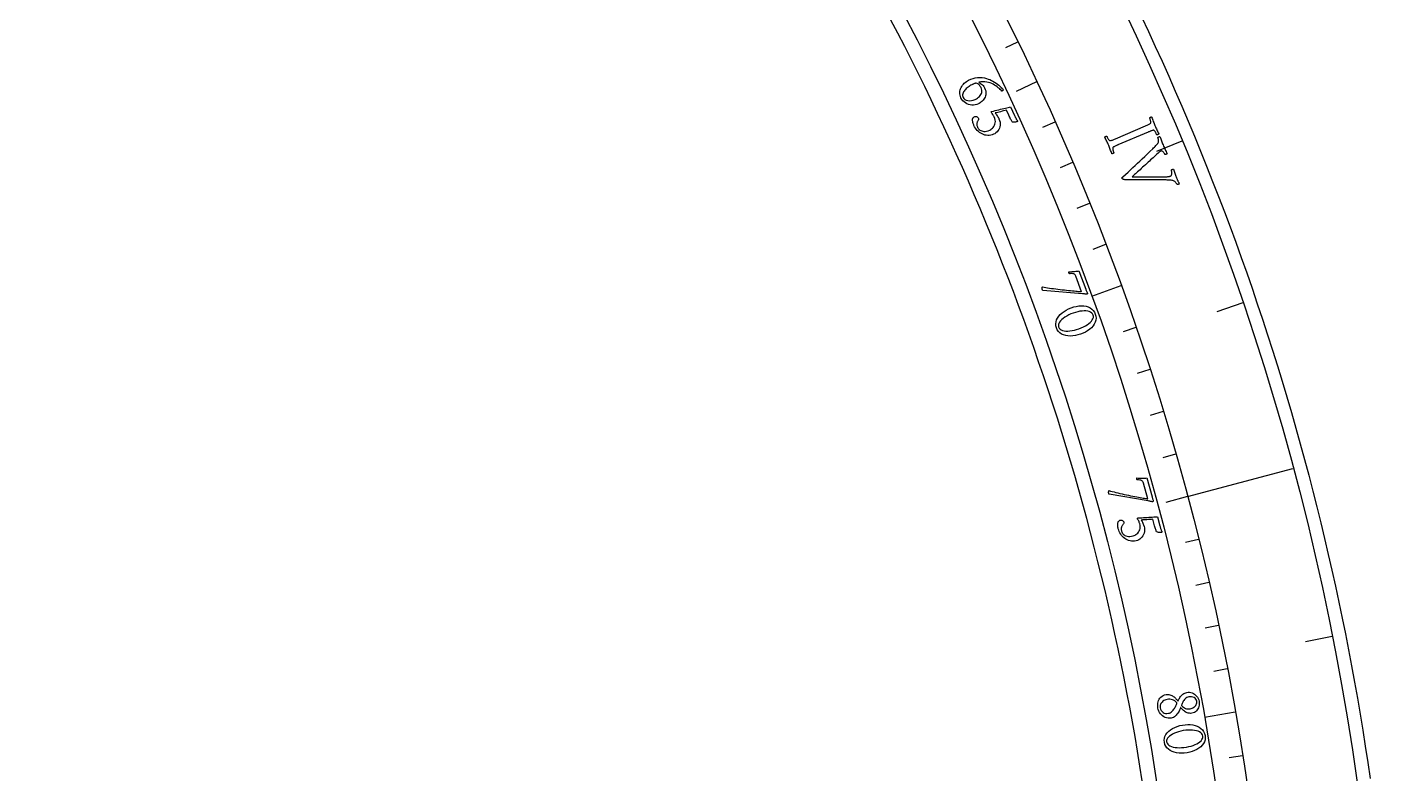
# Model space of a CAD drawing. Header units: millimetres. Extents: x -60 to 60, y -60 to 77.
# Drawn here: x 29.05 to 59.69, y 8.54 to 25.42 of the extents above; entities that cross this region are included whole.
import ezdxf

# ---------------------------------------------------------------- set-up
doc = ezdxf.new("R2010")
doc.units = ezdxf.units.MM
for name, color, linetype in [('CUT_INNER', 6, 'Continuous'), ('CUT_OUTER', 1, 'Continuous'), ('ENGRAVE', 7, 'Continuous'), ('ENGRAVE_FINE', 8, 'Continuous'), ('TEXT', 5, 'Continuous')]:
    doc.layers.add(name, color=color, linetype=linetype)

msp = doc.modelspace()

# ---------------------------------------------------------------- linework, layer by layer
at = {"layer": 'CUT_INNER'}
msp.add_lwpolyline([(54.2553, 8.3886), (54.2028, 8.7213), (54.1483, 9.0537), (54.0917, 9.3858), (54.0331, 9.7175), (53.9725, 10.0489), (53.9098, 10.3799), (53.8451, 10.7105), (53.7784, 11.0406), (53.7096, 11.3704), (53.6388, 11.6998), (53.566, 12.0287), (53.4912, 12.3571), (53.4144, 12.6851), (53.3356, 13.0126), (53.2547, 13.3396), (53.1719, 13.6661), (53.087, 13.9921), (53.0002, 14.3176), (52.9113, 14.6425), (52.8205, 14.9669), (52.7276, 15.2907), (52.6328, 15.614), (52.536, 15.9366), (52.4373, 16.2587), (52.3365, 16.5801), (52.2338, 16.9009), (52.1291, 17.2211), (52.0224, 17.5407), (51.9138, 17.8595), (51.8033, 18.1777), (51.6908, 18.4953), (51.5763, 18.8121), (51.4599, 19.1282), (51.3416, 19.4436), (51.2213, 19.7582), (51.0991, 20.0722), (50.975, 20.3853), (50.8489, 20.6977), (50.721, 21.0093), (50.5911, 21.3201), (50.4594, 21.6302), (50.3257, 21.9394), (50.1901, 22.2477), (50.0527, 22.5553), (49.9133, 22.862), (49.7721, 23.1678), (49.629, 23.4728), (49.4841, 23.7769), (49.3372, 24.08), (49.1885, 24.3823), (49.038, 24.6837), (48.8856, 24.9841), (48.7314, 25.2836), (48.5754, 25.5821)], dxfattribs=at)
at = {"layer": 'CUT_OUTER'}
msp.add_lwpolyline([(54.2394, 25.6533), (54.3957, 25.32), (54.5501, 24.9858), (54.7024, 24.6506), (54.8526, 24.3145), (55.0007, 23.9775), (55.1468, 23.6395), (55.2908, 23.3007), (55.4328, 22.961), (55.5726, 22.6204), (55.7104, 22.279), (55.846, 21.9368), (55.9796, 21.5937), (56.111, 21.2498), (56.2403, 20.9051), (56.3676, 20.5596), (56.4926, 20.2134), (56.6156, 19.8664), (56.7364, 19.5186), (56.8551, 19.1701), (56.9717, 18.8209), (57.0861, 18.471), (57.1984, 18.1204), (57.3085, 17.7691), (57.4164, 17.4171), (57.5222, 17.0645), (57.6258, 16.7112), (57.7273, 16.3573), (57.8266, 16.0028), (57.9237, 15.6476), (58.0186, 15.2919), (58.1113, 14.9357), (58.2019, 14.5788), (58.2902, 14.2214), (58.3764, 13.8635), (58.4604, 13.505), (58.5421, 13.1461), (58.6217, 12.7866), (58.699, 12.4267), (58.7742, 12.0663), (58.8471, 11.7054), (58.9178, 11.3441), (58.9863, 10.9824), (59.0526, 10.6203), (59.1167, 10.2577), (59.1785, 9.8948), (59.2381, 9.5315), (59.2955, 9.1678), (59.3506, 8.8038), (59.4035, 8.4395)], dxfattribs=at)
at = {"layer": 'ENGRAVE'}
for points in [[(51.864, 24.1846), (51.4064, 23.9712)], [(53.7745, 19.5723), (53.1102, 19.3305)], [(55.2757, 14.8111), (57.66, 15.4499)], [(55.2757, 14.8111), (54.788, 14.6804)], [(56.3562, 9.9371), (55.6601, 9.8144)]]:
    msp.add_lwpolyline(points, dxfattribs=at)
for radius in [59.694, 57.2256, 57.2256, 56.5187, 55.206]:
    msp.add_circle((0, 0), radius, dxfattribs=at)
at = {"layer": 'ENGRAVE_FINE'}
for points in [[(51.434, 25.0861), (51.1617, 24.9533)], [(52.2782, 23.2757), (52.0014, 23.1525)], [(55.1501, 22.8439), (54.5799, 22.6078)], [(52.6764, 22.3598), (52.3976, 22.2415)], [(53.0587, 21.4371), (52.7778, 21.3236)], [(53.4247, 20.5078), (53.1419, 20.3993)], [(56.526, 19.188), (55.9417, 18.9896)], [(54.1079, 18.6308), (53.8214, 18.5322)], [(54.4248, 17.6837), (54.1367, 17.5901)], [(54.7251, 16.7311), (54.4354, 16.6426)], [(55.0088, 15.7735), (54.7176, 15.69)], [(55.5258, 13.8441), (55.2318, 13.7708)], [(55.7589, 12.873), (55.4637, 12.8048)], [(55.9751, 11.8979), (55.6788, 11.8349)], [(58.547, 11.6457), (57.9418, 11.5253)], [(56.1742, 10.9192), (55.8768, 10.8614)], [(56.5211, 8.9521), (56.2218, 8.9047)]]:
    msp.add_lwpolyline(points, dxfattribs=at)
at = {"layer": 'TEXT'}
for points in [[(50.6927, 24.049), (50.7068, 24.0153), (50.7163, 23.9829), (50.7212, 23.9518), (50.7217, 23.922), (50.7185, 23.8935), (50.7124, 23.8666), (50.7034, 23.8412), (50.6916, 23.8174), (50.6776, 23.7952), (50.6622, 23.7747), (50.6453, 23.7558), (50.6271, 23.7387), (50.6083, 23.7235), (50.5899, 23.7103), (50.5719, 23.6991), (50.5543, 23.6899), (50.5177, 23.6754), (50.4803, 23.666), (50.442, 23.6616), (50.4029, 23.6622), (50.3643, 23.6675), (50.3272, 23.6772), (50.2917, 23.6912), (50.2579, 23.7097), (50.2267, 23.7324), (50.1994, 23.7593), (50.176, 23.7903), (50.1563, 23.8255), (50.1444, 23.8549), (50.1364, 23.8843), (50.1322, 23.9139), (50.132, 23.9437), (50.1352, 23.9731), (50.1414, 24.0019), (50.1504, 24.0298), (50.1623, 24.0571), (50.1768, 24.0833), (50.1934, 24.1082), (50.2122, 24.1319), (50.2331, 24.1542), (50.2556, 24.1747), (50.2792, 24.193), (50.3037, 24.2089), (50.3292, 24.2226), (50.3795, 24.2443), (50.4304, 24.2614), (50.482, 24.2739), (50.5341, 24.2816), (50.586, 24.2844), (50.6369, 24.2822), (50.6867, 24.2749), (50.7354, 24.2624), (50.772, 24.2499), (50.8084, 24.2351), (50.8446, 24.2179), (50.8807, 24.1986), (50.916, 24.1775), (50.95, 24.1553), (50.9826, 24.1321), (51.0139, 24.1077), (51.0431, 24.0829), (51.0696, 24.0581), (51.0934, 24.0334), (51.1146, 24.0087), (51.1156, 24.0039), (51.1144, 23.9991), (51.1108, 23.9942), (51.1049, 23.9892), (51.0983, 23.9847), (51.0926, 23.981), (51.0878, 23.9781), (51.084, 23.9761), (51.0665, 23.9944), (51.0469, 24.0135), (51.0252, 24.0333), (51.0016, 24.054), (50.9759, 24.0746), (50.9482, 24.0943), (50.9184, 24.1131), (50.8865, 24.131), (50.8527, 24.1472), (50.8169, 24.1608), (50.7791, 24.1717), (50.7394, 24.1801), (50.6977, 24.1851), (50.654, 24.186), (50.6082, 24.1828), (50.5604, 24.1754), (50.5822, 24.1638), (50.6029, 24.1504), (50.6225, 24.1353), (50.6409, 24.1183), (50.6576, 24.1006), (50.6718, 24.0831), (50.6835, 24.0659), (50.6927, 24.049)], [(50.4978, 24.1587), (50.4864, 24.1548), (50.475, 24.1507), (50.4634, 24.1463), (50.4518, 24.1416), (50.4402, 24.1368), (50.4286, 24.1318), (50.4171, 24.1266), (50.4057, 24.1212), (50.3837, 24.11), (50.3618, 24.0973), (50.3399, 24.0833), (50.3181, 24.0678), (50.297, 24.0512), (50.2773, 24.0338), (50.2591, 24.0155), (50.2423, 23.9963), (50.2274, 23.9766), (50.2151, 23.9566), (50.2053, 23.9362), (50.198, 23.9155), (50.1938, 23.8948), (50.1935, 23.8746), (50.1969, 23.8547), (50.2042, 23.8352), (50.2221, 23.807), (50.2459, 23.7852), (50.2758, 23.7697), (50.3117, 23.7604), (50.3513, 23.7577), (50.3922, 23.7616), (50.4344, 23.7723), (50.4779, 23.7898), (50.505, 23.8039), (50.5302, 23.8195), (50.5533, 23.8369), (50.5745, 23.8558), (50.5929, 23.8762), (50.6078, 23.898), (50.6192, 23.9211), (50.6271, 23.9455), (50.6307, 23.9712), (50.6293, 23.9979), (50.6228, 24.0258), (50.6113, 24.0548), (50.6039, 24.069), (50.595, 24.0835), (50.5847, 24.0982), (50.5729, 24.1131), (50.5588, 24.1272), (50.5416, 24.1395), (50.5213, 24.15), (50.4978, 24.1587)], [(51.0172, 23.3528), (51.0323, 23.3141), (51.0416, 23.2762), (51.0452, 23.2394), (51.043, 23.2035), (51.0361, 23.1692), (51.0254, 23.137), (51.0111, 23.1069), (50.993, 23.0789), (50.9721, 23.0537), (50.949, 23.0321), (50.9238, 23.014), (50.8965, 22.9994), (50.8628, 22.9863), (50.829, 22.9776), (50.7952, 22.9732), (50.7613, 22.9732), (50.7279, 22.9769), (50.6955, 22.9839), (50.664, 22.9942), (50.6335, 23.0076), (50.6043, 23.024), (50.5767, 23.0428), (50.5507, 23.064), (50.5263, 23.0876), (50.5039, 23.1132), (50.4839, 23.1403), (50.4662, 23.1689), (50.4509, 23.1989), (50.4451, 23.2126), (50.4395, 23.2284), (50.4342, 23.2461), (50.429, 23.2659), (50.4246, 23.2864), (50.4218, 23.3066), (50.4205, 23.3263), (50.4207, 23.3456), (50.4219, 23.3499), (50.4243, 23.3554), (50.4276, 23.3623), (50.432, 23.3704), (50.4373, 23.3786), (50.4434, 23.3854), (50.4503, 23.3911), (50.458, 23.3954), (50.4719, 23.4006), (50.4854, 23.4031), (50.4986, 23.4028), (50.5114, 23.3999), (50.5231, 23.3947), (50.5328, 23.388), (50.5406, 23.3797), (50.5465, 23.3697), (50.5511, 23.3564), (50.5524, 23.3434), (50.5504, 23.3305), (50.5452, 23.3179), (50.5387, 23.3055), (50.5327, 23.2932), (50.5274, 23.2812), (50.5228, 23.2693), (50.5186, 23.2555), (50.5163, 23.2414), (50.5158, 23.227), (50.5172, 23.2124), (50.5199, 23.1979), (50.5236, 23.1838), (50.5281, 23.1704), (50.5335, 23.1574), (50.5427, 23.1405), (50.5544, 23.1246), (50.5686, 23.1097), (50.5852, 23.0959), (50.6044, 23.084), (50.6261, 23.075), (50.6503, 23.0688), (50.6771, 23.0656), (50.7064, 23.0661), (50.7381, 23.0714), (50.7722, 23.0814), (50.8088, 23.0962), (50.8293, 23.1071), (50.849, 23.1208), (50.868, 23.1373), (50.8862, 23.1567), (50.9024, 23.1786), (50.9156, 23.2029), (50.9256, 23.2295), (50.9325, 23.2585), (50.935, 23.2898), (50.9317, 23.3231), (50.9226, 23.3585), (50.9078, 23.396), (50.9021, 23.4075), (50.8947, 23.4206), (50.8857, 23.4351), (50.875, 23.4512), (50.8641, 23.4667), (50.854, 23.4796), (50.8449, 23.4898), (50.8366, 23.4973), (50.8361, 23.4995), (50.8364, 23.5019), (50.8374, 23.5046), (50.8393, 23.5075), (50.8416, 23.5104), (50.8443, 23.5129), (50.8473, 23.5151), (50.8505, 23.5168), (50.8909, 23.5265), (50.9313, 23.5361), (50.9717, 23.5458), (51.0121, 23.5554), (51.0518, 23.5649), (51.0901, 23.574), (51.1271, 23.5828), (51.1627, 23.5912), (51.1959, 23.5992), (51.2259, 23.6066), (51.2526, 23.6133), (51.276, 23.6195), (51.3658, 23.4235), (51.3723, 23.4098), (51.3791, 23.3962), (51.3863, 23.3825), (51.394, 23.3688), (51.4016, 23.3557), (51.4088, 23.3439), (51.4155, 23.3332), (51.4217, 23.3238), (51.427, 23.3162), (51.4307, 23.3107), (51.433, 23.3074), (51.4338, 23.3063), (51.4333, 23.3021), (51.4329, 23.2983), (51.4326, 23.2948), (51.4323, 23.2916), (51.4317, 23.2888), (51.4305, 23.2865), (51.4287, 23.2846), (51.4263, 23.2832), (51.4234, 23.2822), (51.4185, 23.2811), (51.4118, 23.2799), (51.4033, 23.2785), (51.3934, 23.2772), (51.3829, 23.2763), (51.3718, 23.2756), (51.36, 23.2753), (51.3481, 23.2755), (51.3367, 23.2765), (51.3258, 23.2781), (51.3154, 23.2805), (51.3075, 23.2942), (51.2991, 23.3092), (51.29, 23.3256), (51.2803, 23.3434), (51.27, 23.3628), (51.2594, 23.384), (51.2482, 23.407), (51.2366, 23.4319), (51.1855, 23.5433), (51.153, 23.5357), (51.1203, 23.5279), (51.0874, 23.5199), (51.0542, 23.5117), (51.0214, 23.5035), (50.9892, 23.4958), (50.9577, 23.4886), (50.927, 23.4817), (50.9389, 23.4695), (50.9513, 23.455), (50.9643, 23.4382), (50.9778, 23.4191), (50.9906, 23.3998), (51.0015, 23.3823), (51.0103, 23.3666), (51.0172, 23.3528)], [(54.5426, 23.1957), (54.5529, 23.1719), (54.5633, 23.1485), (54.574, 23.1256), (54.5848, 23.1031), (54.5957, 23.0805), (54.6068, 23.0574), (54.6179, 23.0336), (54.6292, 23.0094), (54.6265, 23.0049), (54.6222, 23.0008), (54.6162, 22.9971), (54.6087, 22.9939), (54.6008, 22.9914), (54.594, 22.9899), (54.5881, 22.9895), (54.5833, 22.9901), (54.5806, 22.996), (54.5768, 23.0039), (54.5717, 23.0137), (54.5655, 23.0255), (54.5586, 23.038), (54.5516, 23.0499), (54.5444, 23.0613), (54.5371, 23.0721), (54.5299, 23.0813), (54.5232, 23.0878), (54.517, 23.0915), (54.5111, 23.0924), (54.5014, 23.0909), (54.4907, 23.0884), (54.4789, 23.0848), (54.4661, 23.0802), (54.4526, 23.0749), (54.4385, 23.0692), (54.4238, 23.0632), (54.4085, 23.0568), (54.4061, 23.0557), (54.4036, 23.0547), (54.4012, 23.0536), (54.3987, 23.0526), (54.3963, 23.0516), (54.3938, 23.0505), (54.3914, 23.0495), (54.3889, 23.0484), (53.7067, 22.7594), (53.7043, 22.7583), (53.7018, 22.7573), (53.6994, 22.7562), (53.6969, 22.7552), (53.6945, 22.7542), (53.692, 22.7531), (53.6895, 22.7521), (53.6871, 22.751), (53.6719, 22.7445), (53.6575, 22.7383), (53.6439, 22.7322), (53.631, 22.7263), (53.6192, 22.7205), (53.6087, 22.7147), (53.5995, 22.7088), (53.5917, 22.7029), (53.5889, 22.6984), (53.5874, 22.6915), (53.5871, 22.6822), (53.588, 22.6706), (53.5899, 22.6577), (53.5925, 22.6447), (53.5957, 22.6314), (53.5996, 22.618), (53.6036, 22.6055), (53.6071, 22.5952), (53.61, 22.5871), (53.6123, 22.5811), (53.6093, 22.5773), (53.6049, 22.5734), (53.5991, 22.5696), (53.5918, 22.5657), (53.5842, 22.5626), (53.5774, 22.5609), (53.5715, 22.5606), (53.5665, 22.5618), (53.5579, 22.5866), (53.5494, 22.6109), (53.541, 22.6346), (53.5327, 22.6578), (53.5242, 22.6807), (53.5153, 22.7039), (53.5059, 22.7272), (53.4961, 22.7507), (53.4863, 22.7735), (53.476, 22.7964), (53.4653, 22.8193), (53.4542, 22.8423), (53.4428, 22.8654), (53.4312, 22.8887), (53.4194, 22.9121), (53.4074, 22.9357), (53.4101, 22.9401), (53.4144, 22.9442), (53.4203, 22.9479), (53.4278, 22.9512), (53.4357, 22.9537), (53.4425, 22.9553), (53.4483, 22.9558), (53.4531, 22.9553), (53.4558, 22.9495), (53.4597, 22.9417), (53.4647, 22.9321), (53.4709, 22.9206), (53.4779, 22.9084), (53.4853, 22.8967), (53.493, 22.8855), (53.5011, 22.8749), (53.509, 22.8659), (53.5158, 22.8597), (53.5217, 22.8564), (53.5266, 22.8559), (53.5384, 22.8575), (53.5513, 22.8604), (53.5653, 22.8647), (53.5804, 22.8702), (53.5964, 22.8766), (53.6129, 22.8834), (53.6301, 22.8905), (53.6477, 22.898), (54.3292, 23.1889), (54.3469, 23.1965), (54.364, 23.204), (54.3806, 23.2114), (54.3966, 23.2186), (54.4115, 23.2259), (54.4245, 23.2332), (54.4356, 23.2406), (54.4449, 23.2481), (54.4486, 23.2523), (54.4504, 23.259), (54.4505, 23.2682), (54.4487, 23.28), (54.4458, 23.2931), (54.4424, 23.3064), (54.4387, 23.3199), (54.4344, 23.3336), (54.4303, 23.3463), (54.4267, 23.3567), (54.4237, 23.365), (54.4213, 23.3711), (54.4242, 23.3749), (54.4286, 23.3788), (54.4344, 23.3827), (54.4416, 23.3867), (54.4492, 23.3899), (54.456, 23.3916), (54.4619, 23.3919), (54.467, 23.3907), (54.4767, 23.3656), (54.4863, 23.3406), (54.4956, 23.3159), (54.5048, 23.2912), (54.5139, 23.2669), (54.5232, 23.2428), (54.5328, 23.2191), (54.5426, 23.1957)], [(54.7262, 22.759), (54.7374, 22.7327), (54.7486, 22.7069), (54.76, 22.6816), (54.7715, 22.6569), (54.783, 22.6325), (54.7942, 22.6083), (54.8053, 22.5842), (54.8161, 22.5603), (54.8127, 22.5572), (54.8074, 22.554), (54.8004, 22.5507), (54.7917, 22.5473), (54.7831, 22.5446), (54.7763, 22.5432), (54.7716, 22.5432), (54.7688, 22.5447), (54.7667, 22.549), (54.7632, 22.5553), (54.7583, 22.5636), (54.752, 22.5738), (54.7446, 22.5847), (54.7365, 22.5949), (54.7278, 22.6045), (54.7183, 22.6134), (54.7083, 22.6204), (54.6979, 22.624), (54.687, 22.6242), (54.6757, 22.6211), (54.6599, 22.6124), (54.6386, 22.597), (54.6119, 22.575), (54.5797, 22.5465), (54.5631, 22.5312), (54.544, 22.5135), (54.5224, 22.4935), (54.4983, 22.4712), (54.4723, 22.4471), (54.4449, 22.4218), (54.4162, 22.3954), (54.3862, 22.3679), (54.3555, 22.3398), (54.3248, 22.3115), (54.2942, 22.2832), (54.2636, 22.2548), (54.2336, 22.227), (54.2048, 22.2004), (54.1771, 22.175), (54.1506, 22.1508), (54.1259, 22.1284), (54.1036, 22.1081), (54.0836, 22.09), (54.0659, 22.074), (54.0513, 22.0608), (54.0405, 22.051), (54.0335, 22.0444), (54.0303, 22.0413), (54.037, 22.041), (54.049, 22.0408), (54.0664, 22.0406), (54.0892, 22.0404), (54.1164, 22.0403), (54.1471, 22.0402), (54.1812, 22.0402), (54.2187, 22.0403), (54.259, 22.0404), (54.3014, 22.0405), (54.3457, 22.0406), (54.3922, 22.0406), (54.4398, 22.0405), (54.4878, 22.0405), (54.5361, 22.0405), (54.5848, 22.0404), (54.633, 22.0404), (54.6797, 22.0403), (54.725, 22.0403), (54.7688, 22.0402), (54.7853, 22.0403), (54.802, 22.041), (54.819, 22.0423), (54.8362, 22.0441), (54.8527, 22.0465), (54.8676, 22.0495), (54.8808, 22.0529), (54.8923, 22.057), (54.9041, 22.0634), (54.9131, 22.0719), (54.9194, 22.0826), (54.9228, 22.0954), (54.9243, 22.1093), (54.9245, 22.1233), (54.9236, 22.1372), (54.9215, 22.1511), (54.9188, 22.1639), (54.9163, 22.1745), (54.914, 22.1829), (54.9119, 22.189), (54.9134, 22.193), (54.9171, 22.1969), (54.9231, 22.2008), (54.9315, 22.2047), (54.9403, 22.2078), (54.948, 22.2094), (54.9544, 22.2096), (54.9597, 22.2083), (54.9678, 22.1857), (54.9755, 22.1637), (54.9829, 22.1423), (54.9899, 22.1214), (54.997, 22.1006), (55.0047, 22.0793), (55.0129, 22.0575), (55.0217, 22.0352), (55.029, 22.017), (55.0357, 22.0008), (55.0416, 21.9866), (55.0469, 21.9745), (55.0519, 21.9634), (55.0569, 21.9525), (55.0619, 21.9417), (55.0671, 21.9311), (55.0725, 21.9199), (55.0784, 21.9075), (55.0848, 21.8938), (55.0917, 21.8789), (55.0881, 21.8759), (55.0826, 21.8728), (55.0752, 21.8698), (55.0659, 21.8667), (55.0569, 21.8642), (55.0502, 21.8629), (55.046, 21.8628), (55.0441, 21.8638), (55.041, 21.8703), (55.0355, 21.8795), (55.0277, 21.8916), (55.0176, 21.9065), (55.0056, 21.9216), (54.9923, 21.934), (54.9776, 21.9438), (54.9616, 21.951), (54.948, 21.955), (54.9297, 21.9584), (54.9067, 21.9613), (54.8791, 21.9636), (54.8495, 21.9653), (54.8207, 21.9665), (54.7927, 21.9672), (54.7655, 21.9674), (54.7026, 21.9677), (54.6423, 21.9679), (54.5847, 21.968), (54.5297, 21.9681), (54.4765, 21.9682), (54.4242, 21.9684), (54.3729, 21.9687), (54.3224, 21.969), (54.2719, 21.9694), (54.2205, 21.9698), (54.1682, 21.9701), (54.1148, 21.9703), (54.0596, 21.9706), (54.0014, 21.9711), (53.9402, 21.9718), (53.8761, 21.9726), (53.8589, 21.9734), (53.8441, 21.9756), (53.8317, 21.979), (53.8216, 21.9838), (53.8134, 21.9896), (53.8065, 21.996), (53.8011, 22.0031), (53.797, 22.011), (53.7967, 22.0136), (53.7979, 22.0166), (53.8004, 22.0199), (53.8044, 22.0235), (53.8087, 22.0272), (53.8123, 22.0306), (53.8152, 22.0337), (53.8173, 22.0365), (53.8768, 22.0918), (53.9342, 22.1454), (53.9896, 22.1971), (54.043, 22.2469), (54.0956, 22.2961), (54.1486, 22.3457), (54.202, 22.3958), (54.2557, 22.4464), (54.311, 22.4987), (54.3689, 22.554), (54.4294, 22.6122), (54.4924, 22.6734), (54.5118, 22.6921), (54.53, 22.7102), (54.5471, 22.7277), (54.5629, 22.7446), (54.5776, 22.7612), (54.5913, 22.7781), (54.6039, 22.7951), (54.6155, 22.8123), (54.6196, 22.8199), (54.6225, 22.8289), (54.6241, 22.8393), (54.6243, 22.8511), (54.6236, 22.8634), (54.6223, 22.8754), (54.6205, 22.887), (54.618, 22.8982), (54.6154, 22.9085), (54.6129, 22.9173), (54.6106, 22.9246), (54.6084, 22.9303), (54.6095, 22.9316), (54.6134, 22.9339), (54.6202, 22.9371), (54.6299, 22.9413), (54.6397, 22.9453), (54.647, 22.948), (54.6519, 22.9494), (54.6543, 22.9496), (54.6648, 22.9222), (54.6741, 22.8971), (54.6824, 22.8744), (54.6895, 22.854), (54.6968, 22.8336), (54.7053, 22.811), (54.7151, 22.7862), (54.7262, 22.759)], [(52.9781, 19.496), (52.9832, 19.4824), (52.9888, 19.4684), (52.9949, 19.454), (53.0014, 19.4391), (53.0074, 19.4256), (53.0119, 19.4151), (53.0151, 19.4077), (53.0168, 19.4033), (53.0174, 19.3994), (53.016, 19.3959), (53.0127, 19.3929), (53.0074, 19.3903), (52.9995, 19.3883), (52.9897, 19.3874), (52.9781, 19.3877), (52.9646, 19.389), (52.9498, 19.3909), (52.9346, 19.3927), (52.9189, 19.3946), (52.9026, 19.3966), (52.0079, 19.4718), (52.0052, 19.4735), (52.0027, 19.4761), (52.0005, 19.4796), (51.9986, 19.484), (51.996, 19.4922), (51.9941, 19.5016), (51.9929, 19.5123), (51.9922, 19.5241), (51.9925, 19.5353), (51.9941, 19.5437), (51.9971, 19.5496), (52.0013, 19.5527), (52.0356, 19.5454), (52.0731, 19.5383), (52.1136, 19.5314), (52.1573, 19.5246), (52.2031, 19.5179), (52.25, 19.5113), (52.2981, 19.5048), (52.3473, 19.4984), (52.3968, 19.4922), (52.4457, 19.4863), (52.4942, 19.4809), (52.5421, 19.4757), (52.5886, 19.471), (52.6329, 19.4665), (52.675, 19.4625), (52.7149, 19.4587), (52.7518, 19.4553), (52.7847, 19.4523), (52.8138, 19.4496), (52.8391, 19.4472), (52.8594, 19.4453), (52.874, 19.444), (52.8827, 19.4431), (52.8856, 19.4429), (52.7566, 19.7904), (52.7479, 19.8089), (52.7369, 19.8237), (52.7238, 19.835), (52.7085, 19.8426), (52.6904, 19.8473), (52.6689, 19.85), (52.6441, 19.8506), (52.6158, 19.8491), (52.6116, 19.8493), (52.6078, 19.8517), (52.6043, 19.8561), (52.6012, 19.8627), (52.6005, 19.8652), (52.5998, 19.8684), (52.5993, 19.8724), (52.599, 19.877), (52.5987, 19.8818), (52.5988, 19.8859), (52.599, 19.8895), (52.5995, 19.8924), (52.6307, 19.894), (52.6621, 19.8959), (52.6936, 19.8982), (52.7253, 19.9008), (52.7553, 19.9036), (52.7816, 19.9063), (52.8043, 19.9089), (52.8234, 19.9114)], [(53.1932, 18.9367), (53.206, 18.8886), (53.21, 18.8416), (53.2052, 18.7957), (53.1914, 18.7511), (53.17, 18.7081), (53.1421, 18.6675), (53.1078, 18.6293), (53.0671, 18.5934), (53.0213, 18.5604), (52.9715, 18.5309), (52.9179, 18.5049), (52.8604, 18.4824), (52.8015, 18.4642), (52.7433, 18.4512), (52.686, 18.4434), (52.6295, 18.4408), (52.5752, 18.4436), (52.5244, 18.4519), (52.4771, 18.4659), (52.4333, 18.4854), (52.3945, 18.5108), (52.3619, 18.5424), (52.3357, 18.5803), (52.3158, 18.6244), (52.3038, 18.6699), (52.3005, 18.7151), (52.3058, 18.7599), (52.3198, 18.8043), (52.3413, 18.8474), (52.369, 18.8885), (52.403, 18.9274), (52.4432, 18.9642), (52.4885, 18.9981), (52.5378, 19.0285), (52.591, 19.0554), (52.6482, 19.0786), (52.707, 19.0974), (52.765, 19.111), (52.8223, 19.1194), (52.8788, 19.1225), (52.9331, 19.12), (52.984, 19.1117), (53.0314, 19.0975), (53.0752, 19.0774), (53.1142, 19.0513), (53.1468, 19.0192), (53.1732, 18.981), (53.1932, 18.9367)], [(53.1455, 18.9118), (53.1323, 18.9385), (53.1132, 18.9609), (53.0884, 18.9788), (53.0577, 18.9924), (53.0223, 19.0018), (52.9834, 19.0073), (52.9408, 19.0087), (52.8947, 19.0061), (52.8461, 18.9998), (52.796, 18.9897), (52.7445, 18.9759), (52.6916, 18.9584), (52.6402, 18.9384), (52.5921, 18.9163), (52.5471, 18.8923), (52.5053, 18.8662), (52.4676, 18.839), (52.4351, 18.8114), (52.4077, 18.7833), (52.3855, 18.7549), (52.3694, 18.7268), (52.3605, 18.6996), (52.3587, 18.6732), (52.364, 18.6478), (52.3778, 18.6197), (52.3975, 18.5967), (52.423, 18.5787), (52.4545, 18.5656), (52.4906, 18.5571), (52.5305, 18.5527), (52.574, 18.5525), (52.6211, 18.5563), (52.6705, 18.5638), (52.721, 18.5744), (52.7726, 18.5883), (52.8251, 18.6054), (52.8771, 18.6252), (52.9253, 18.6468), (52.9699, 18.6702), (53.0109, 18.6953), (53.0474, 18.7217), (53.0788, 18.7486), (53.1051, 18.7761), (53.1263, 18.8042), (53.1414, 18.8322), (53.1497, 18.8595), (53.151, 18.886), (53.1455, 18.9118)], [(54.4757, 14.8045), (54.4796, 14.7905), (54.484, 14.7761), (54.4887, 14.7612), (54.4939, 14.7458), (54.4987, 14.7318), (54.5024, 14.7209), (54.5049, 14.7133), (54.5062, 14.7088), (54.5064, 14.7048), (54.5048, 14.7014), (54.5012, 14.6987), (54.4957, 14.6966), (54.4876, 14.6953), (54.4778, 14.6953), (54.4662, 14.6965), (54.4529, 14.699), (54.4384, 14.7022), (54.4233, 14.7054), (54.4078, 14.7087), (54.3919, 14.712), (53.5071, 14.8649), (53.5045, 14.8669), (53.5023, 14.8697), (53.5004, 14.8734), (53.4988, 14.8779), (53.497, 14.8863), (53.496, 14.8958), (53.4956, 14.9065), (53.496, 14.9184), (53.4973, 14.9295), (53.4996, 14.9378), (53.503, 14.9433), (53.5075, 14.9461), (53.5411, 14.9359), (53.5778, 14.9255), (53.6176, 14.915), (53.6605, 14.9045), (53.7055, 14.8938), (53.7517, 14.8831), (53.799, 14.8725), (53.8475, 14.8618), (53.8962, 14.8513), (53.9445, 14.8412), (53.9923, 14.8316), (54.0395, 14.8223), (54.0855, 14.8135), (54.1292, 14.8052), (54.1708, 14.7975), (54.2103, 14.7903), (54.2467, 14.7837), (54.2793, 14.7778), (54.308, 14.7725), (54.3329, 14.768), (54.3531, 14.7643), (54.3674, 14.7617), (54.3761, 14.7601), (54.379, 14.7596), (54.2807, 15.117), (54.2736, 15.1362), (54.264, 15.152), (54.2519, 15.1643), (54.2373, 15.1732), (54.2197, 15.1795), (54.1985, 15.1841), (54.1738, 15.1868), (54.1456, 15.1878), (54.1414, 15.1884), (54.1378, 15.1911), (54.1347, 15.1958), (54.1322, 15.2027), (54.1317, 15.2052), (54.1313, 15.2084), (54.1312, 15.2124), (54.1312, 15.2171), (54.1314, 15.2219), (54.1318, 15.226), (54.1323, 15.2295), (54.1331, 15.2324), (54.1643, 15.2312), (54.1957, 15.2304), (54.2273, 15.2299), (54.2591, 15.2298), (54.2892, 15.2299), (54.3157, 15.2303), (54.3385, 15.2309), (54.3578, 15.2318)], [(54.2973, 14.139), (54.3054, 14.0982), (54.308, 14.0593), (54.3052, 14.0224), (54.2968, 13.9875), (54.284, 13.9549), (54.2679, 13.925), (54.2486, 13.8978), (54.2259, 13.8734), (54.2009, 13.8522), (54.1744, 13.835), (54.1465, 13.8215), (54.1171, 13.8119), (54.0816, 13.8049), (54.0468, 13.8022), (54.0128, 13.8037), (53.9794, 13.8096), (53.9472, 13.819), (53.9165, 13.8316), (53.8872, 13.8471), (53.8595, 13.8657), (53.8336, 13.8869), (53.8096, 13.9101), (53.7877, 13.9355), (53.7678, 13.9631), (53.7502, 13.9922), (53.7352, 14.0223), (53.7227, 14.0535), (53.7128, 14.0858), (53.7096, 14.1003), (53.7068, 14.1167), (53.7046, 14.1352), (53.7029, 14.1555), (53.7022, 14.1765), (53.7029, 14.1969), (53.705, 14.2165), (53.7086, 14.2355), (53.7106, 14.2395), (53.7138, 14.2445), (53.7183, 14.2507), (53.7241, 14.2579), (53.7307, 14.265), (53.7379, 14.2708), (53.7457, 14.2751), (53.754, 14.2781), (53.7686, 14.2808), (53.7823, 14.2808), (53.7953, 14.2783), (53.8074, 14.2732), (53.8179, 14.2661), (53.8264, 14.2578), (53.8326, 14.2482), (53.8367, 14.2374), (53.8389, 14.2235), (53.8379, 14.2104), (53.8338, 14.1981), (53.8264, 14.1865), (53.8178, 14.1754), (53.8099, 14.1644), (53.8026, 14.1535), (53.7959, 14.1426), (53.7894, 14.1297), (53.7846, 14.1162), (53.7817, 14.1022), (53.7805, 14.0875), (53.7807, 14.0727), (53.7818, 14.0583), (53.7839, 14.0442), (53.787, 14.0305), (53.7931, 14.0123), (53.8019, 13.9946), (53.8133, 13.9775), (53.8273, 13.961), (53.8441, 13.9459), (53.8639, 13.9333), (53.8867, 13.923), (53.9125, 13.9152), (53.9415, 13.9106), (53.9736, 13.9103), (54.0089, 13.9143), (54.0475, 13.9225), (54.0696, 13.9297), (54.0914, 13.9397), (54.1129, 13.9527), (54.1342, 13.9686), (54.154, 13.9873), (54.1712, 14.009), (54.1857, 14.0335), (54.1975, 14.0608), (54.2054, 14.0912), (54.2079, 14.1246), (54.2052, 14.161), (54.1971, 14.2005), (54.1934, 14.2128), (54.1884, 14.227), (54.1821, 14.2429), (54.1744, 14.2606), (54.1663, 14.2778), (54.1586, 14.2922), (54.1514, 14.3038), (54.1446, 14.3127), (54.1444, 14.3149), (54.1451, 14.3172), (54.1466, 14.3197), (54.1489, 14.3223), (54.1518, 14.3247), (54.1549, 14.3267), (54.1581, 14.3283), (54.1616, 14.3294), (54.203, 14.332), (54.2445, 14.3344), (54.286, 14.3369), (54.3274, 14.3394), (54.3682, 14.3418), (54.4075, 14.3441), (54.4455, 14.3464), (54.482, 14.3485), (54.5161, 14.3506), (54.5469, 14.3526), (54.5744, 14.3547), (54.5985, 14.3567), (54.6529, 14.148), (54.6569, 14.1335), (54.6612, 14.1189), (54.666, 14.1041), (54.6711, 14.0893), (54.6764, 14.0751), (54.6814, 14.0622), (54.6861, 14.0506), (54.6907, 14.0402), (54.6945, 14.0317), (54.6973, 14.0257), (54.6989, 14.022), (54.6994, 14.0208), (54.6983, 14.0168), (54.6972, 14.0131), (54.6963, 14.0097), (54.6954, 14.0066), (54.6944, 14.004), (54.6928, 14.0019), (54.6907, 14.0004), (54.6881, 13.9994), (54.685, 13.9989), (54.6801, 13.9987), (54.6733, 13.9986), (54.6646, 13.9988), (54.6547, 13.9992), (54.6442, 14.0001), (54.6331, 14.0014), (54.6214, 14.0031), (54.6098, 14.0054), (54.5987, 14.0083), (54.5883, 14.0119), (54.5784, 14.016), (54.5731, 14.0309), (54.5673, 14.0471), (54.5612, 14.0649), (54.5548, 14.084), (54.548, 14.1049), (54.5412, 14.1276), (54.5342, 14.1523), (54.5272, 14.1788), (54.4962, 14.2974), (54.4628, 14.2955), (54.4293, 14.2935), (54.3954, 14.2913), (54.3614, 14.289), (54.3276, 14.2867), (54.2946, 14.2847), (54.2623, 14.283), (54.2309, 14.2816), (54.2405, 14.2675), (54.2502, 14.2511), (54.2601, 14.2323), (54.2701, 14.2111), (54.2793, 14.1898), (54.2869, 14.1707), (54.2929, 14.1538), (54.2973, 14.139)], [(55.5392, 10.1901), (55.5435, 10.1581), (55.5444, 10.1269), (55.5419, 10.0965), (55.5361, 10.067), (55.527, 10.0389), (55.5146, 10.0131), (55.4991, 9.9894), (55.4803, 9.9679), (55.4582, 9.9493), (55.4329, 9.9344), (55.4043, 9.923), (55.3724, 9.9152), (55.3453, 9.912), (55.3195, 9.9125), (55.2949, 9.9166), (55.2715, 9.9244), (55.2493, 9.9347), (55.2283, 9.9467), (55.2086, 9.9603), (55.19, 9.9755), (55.1727, 9.9914), (55.1565, 10.007), (55.1415, 10.0224), (55.1276, 10.0375), (55.1253, 10.041), (55.1231, 10.0419), (55.1209, 10.0402), (55.1189, 10.0359), (55.1103, 10.0117), (55.0999, 9.9873), (55.0876, 9.9627), (55.0735, 9.9378), (55.0577, 9.9137), (55.0405, 9.8912), (55.0219, 9.8703), (55.0018, 9.8511), (54.9804, 9.8344), (54.9579, 9.8212), (54.9342, 9.8115), (54.9092, 9.8052), (54.874, 9.8013), (54.8398, 9.8025), (54.8065, 9.8088), (54.7742, 9.8201), (54.7436, 9.8356), (54.7155, 9.8547), (54.6899, 9.8773), (54.6667, 9.9034), (54.6466, 9.9322), (54.6305, 9.9629), (54.6181, 9.9955), (54.6097, 10.03), (54.6046, 10.0677), (54.6036, 10.104), (54.6065, 10.1388), (54.6135, 10.1723), (54.6242, 10.2037), (54.6384, 10.2323), (54.6562, 10.2581), (54.6775, 10.2811), (54.7019, 10.3008), (54.7292, 10.3167), (54.7592, 10.3289), (54.792, 10.3372), (54.815, 10.3402), (54.8373, 10.3405), (54.8591, 10.338), (54.8802, 10.3327), (54.9006, 10.3254), (54.9202, 10.3165), (54.9389, 10.3062), (54.9567, 10.2943), (54.9736, 10.2816), (54.9894, 10.2686), (55.0041, 10.2552), (55.0178, 10.2416), (55.0303, 10.2284), (55.0417, 10.2164), (55.0519, 10.2056), (55.0609, 10.196), (55.0634, 10.1941), (55.0654, 10.1938), (55.067, 10.1948), (55.0682, 10.1973), (55.0751, 10.214), (55.0838, 10.2317), (55.0943, 10.2505), (55.1066, 10.2702), (55.1206, 10.2899), (55.1361, 10.3086), (55.1533, 10.3263), (55.1721, 10.343), (55.1925, 10.3578), (55.2145, 10.3697), (55.2382, 10.3789), (55.2636, 10.3852), (55.294, 10.3888), (55.3241, 10.388), (55.3538, 10.3829), (55.3833, 10.3735), (55.4116, 10.3603), (55.4379, 10.3439), (55.4623, 10.3245), (55.4847, 10.3018), (55.5042, 10.2767), (55.5198, 10.2497), (55.5315, 10.2208), (55.5392, 10.1901)], [(54.6612, 10.0365), (54.67, 10.0039), (54.6836, 9.9759), (54.702, 9.9524), (54.7252, 9.9335), (54.752, 9.9196), (54.7814, 9.9116), (54.8133, 9.9093), (54.8478, 9.9129), (54.869, 9.9183), (54.8891, 9.9267), (54.9079, 9.9381), (54.9256, 9.9525), (54.942, 9.9689), (54.9571, 9.9861), (54.971, 10.0042), (54.9835, 10.0233), (54.9947, 10.0424), (55.0047, 10.0607), (55.0134, 10.0782), (55.0208, 10.095), (55.0269, 10.1098), (55.0317, 10.1215), (55.0352, 10.1301), (55.0374, 10.1357), (55.0382, 10.1387), (55.0386, 10.1412), (55.0388, 10.1434), (55.0387, 10.145), (55.0382, 10.147), (55.0376, 10.1486), (55.037, 10.1498), (55.0362, 10.1506), (55.0123, 10.1744), (54.9879, 10.1939), (54.9629, 10.2093), (54.9374, 10.2206), (54.9105, 10.2278), (54.8816, 10.2311), (54.8505, 10.2305), (54.8173, 10.2261), (54.7896, 10.2194), (54.7644, 10.2102), (54.7419, 10.1985), (54.722, 10.1843), (54.7048, 10.1682), (54.6903, 10.1511), (54.6785, 10.133), (54.6695, 10.1137), (54.6633, 10.0941), (54.6598, 10.0746), (54.6591, 10.0554), (54.6612, 10.0365)], [(55.4884, 10.1884), (55.4809, 10.2126), (55.468, 10.2339), (55.4495, 10.2521), (55.4256, 10.2673), (55.3983, 10.2785), (55.3697, 10.2848), (55.3397, 10.2863), (55.3083, 10.2828), (55.2827, 10.2763), (55.2598, 10.2671), (55.2396, 10.2551), (55.2221, 10.2402), (55.2069, 10.2235), (55.1936, 10.206), (55.1823, 10.1875), (55.1729, 10.1683), (55.1649, 10.1492), (55.1575, 10.1314), (55.1508, 10.1148), (55.1449, 10.0996), (55.1446, 10.0978), (55.1445, 10.0957), (55.1446, 10.0933), (55.145, 10.0905), (55.1452, 10.0899), (55.1452, 10.0894), (55.1453, 10.0892), (55.1453, 10.0891), (55.1458, 10.087), (55.1464, 10.0851), (55.1472, 10.0835), (55.1481, 10.082), (55.1674, 10.064), (55.1881, 10.0485), (55.2102, 10.0355), (55.2337, 10.025), (55.2586, 10.0176), (55.2847, 10.0138), (55.312, 10.0136), (55.3405, 10.0171), (55.3613, 10.0219), (55.3813, 10.0288), (55.4005, 10.0378), (55.419, 10.0488), (55.4362, 10.0615), (55.4514, 10.0757), (55.4646, 10.0914), (55.4759, 10.1085), (55.4844, 10.1269), (55.4893, 10.1463), (55.4906, 10.1668), (55.4884, 10.1884)], [(55.6734, 9.4121), (55.6777, 9.3625), (55.6735, 9.3155), (55.6607, 9.2712), (55.6394, 9.2296), (55.6108, 9.191), (55.5763, 9.1559), (55.5359, 9.1242), (55.4896, 9.0959), (55.4387, 9.0713), (55.3846, 9.0509), (55.3273, 9.0347), (55.2668, 9.0225), (55.2056, 9.0148), (55.146, 9.0121), (55.0882, 9.0144), (55.0321, 9.0216), (54.9791, 9.0338), (54.9306, 9.0508), (54.8864, 9.0728), (54.8467, 9.0996), (54.8129, 9.1314), (54.7863, 9.1682), (54.7671, 9.21), (54.7551, 9.2569), (54.7512, 9.3038), (54.7558, 9.3489), (54.7688, 9.3921), (54.7903, 9.4334), (54.8189, 9.4721), (54.8533, 9.5077), (54.8935, 9.5401), (54.9395, 9.5694), (54.9901, 9.595), (55.0439, 9.6163), (55.101, 9.6335), (55.1613, 9.6465), (55.2225, 9.6548), (55.282, 9.6581), (55.3398, 9.6564), (55.396, 9.6497), (55.4491, 9.6378), (55.4978, 9.6207), (55.5419, 9.5985), (55.5816, 9.5711), (55.6155, 9.5387), (55.6421, 9.5014), (55.6614, 9.4592), (55.6734, 9.4121)], [(55.6221, 9.3959), (55.6137, 9.4245), (55.5988, 9.4498), (55.5775, 9.4718), (55.5497, 9.4905), (55.5165, 9.5059), (55.479, 9.518), (55.4374, 9.5268), (55.3915, 9.5323), (55.3425, 9.5345), (55.2914, 9.5332), (55.2383, 9.5286), (55.1832, 9.5206), (55.1291, 9.5098), (55.0779, 9.4964), (55.0294, 9.4805), (54.9837, 9.4621), (54.9418, 9.4419), (54.905, 9.4203), (54.8732, 9.3975), (54.8464, 9.3734), (54.8257, 9.3485), (54.8122, 9.3232), (54.8058, 9.2976), (54.8066, 9.2716), (54.8154, 9.2416), (54.8307, 9.2154), (54.8528, 9.1932), (54.8814, 9.1749), (54.9156, 9.1603), (54.9541, 9.1491), (54.9968, 9.1412), (55.0439, 9.1368), (55.0939, 9.1356), (55.1455, 9.1373), (55.1987, 9.1421), (55.2534, 9.1497), (55.308, 9.1602), (55.3593, 9.1731), (55.4072, 9.1884), (55.4519, 9.2061), (55.4925, 9.2256), (55.5281, 9.2467), (55.5588, 9.2692), (55.5845, 9.2932), (55.6043, 9.3182), (55.6171, 9.3436), (55.6231, 9.3695), (55.6221, 9.3959)]]:
    msp.add_lwpolyline(points, close=True, dxfattribs=at)

doc.saveas('drawing.dxf')
